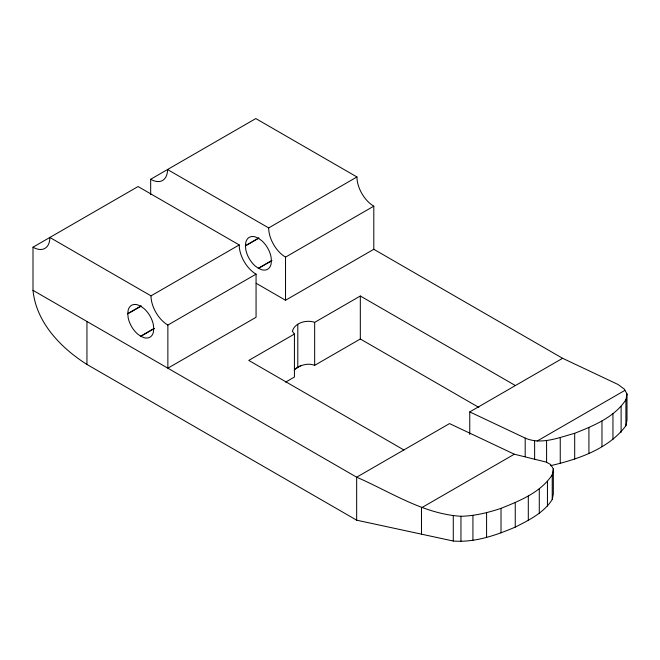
<?xml version="1.0" encoding="UTF-8"?>
<svg xmlns="http://www.w3.org/2000/svg" width="660" height="660" viewBox="0 0 660 660"><rect width="100%" height="100%" fill="white"/><g stroke="black" fill="none" stroke-linecap="round" stroke-linejoin="round"><path stroke-width="0.99" d="M127.751 313.599L128.18 310.093A18.414 10.634 60 0 1 137.387 304.772L140.869 306.289L144.127 308.665A18.414 10.634 60 0 1 153.334 324.613L153.763 328.622L153.334 332.401A18.414 10.634 60 0 1 144.127 337.714L140.638 336.196L137.387 333.82A18.414 10.634 60 0 1 128.18 317.873L127.751 313.599L141.116 305.885M245.421 245.668L245.85 242.154A18.414 10.634 60 0 1 255.057 236.833L258.547 238.351L261.797 240.727A18.414 10.634 60 0 1 271.004 256.674L271.433 260.683L271.004 264.462A18.414 10.634 60 0 1 261.797 269.775L258.316 268.257L255.057 265.881A18.414 10.634 60 0 1 245.85 249.934L245.421 245.668L258.794 237.946M33 290.334C36.143 322.402 60.86 347.944 86.947 364.452L356.664 520.179L453.28 541.027C474.755 542.702 495.759 535.392 515.254 527.109C528.916 520.154 543.782 512.903 552.238 499.521L552.238 474.796L553.336 468.988L550.654 464.5L546.134 462.074L514.338 454.212L449.526 423.588L356.664 477.196L33 290.334L33 247.195A23.842 13.761 60 0 0 49.855 237.468L151 295.861A23.842 13.761 60 0 0 167.863 325.058L167.863 368.189L256.063 317.27L256.063 274.139A23.842 13.761 60 0 1 239.209 244.934L138.064 186.541L33 247.195M550.489 465.712C578.011 459.22 608.338 449.204 625.903 425.725L625.903 399.762L627 393.946L624.319 389.12L618.049 384.491L562.609 358.298L373.799 249.29L285.533 300.25L256.195 283.313M552.238 499.521L553.336 493.911L553.336 468.988M625.903 425.725L627 420.115L627 393.946M356.664 520.179L356.664 477.196C390.654 491.914 422.986 513.917 460.96 516.277C474.68 515.996 488.062 512.663 501.022 508.348C519.841 500.767 540.705 492.459 552.238 474.796M469.755 434.42L469.755 411.906L525.195 438.1C541.307 445.129 558.896 437.547 574.687 433.306C593.505 425.733 614.369 417.417 625.903 399.762M294.236 370.136C299.401 365.145 307.824 362.587 314.663 365.351L360.319 338.992L478.863 407.435M515.402 385.555L360.319 296.01L314.663 322.369C306.983 319.44 294.5 322.6 292.413 331.32L294.434 334.051L294.434 377.025L285.656 382.099M150.67 194.667L150.67 179.264L255.799 118.569L356.945 176.962A23.842 13.761 60 0 0 373.799 206.159L373.799 249.29M151 295.861L239.209 244.934M150.67 179.264A23.842 13.761 60 0 0 167.533 169.529L268.678 227.923L356.945 176.962M127.751 313.863L141.116 306.149M245.421 245.933L258.794 238.21M140.638 336.196L154.003 328.482M258.316 268.257L271.689 260.535M140.869 336.328L154.234 328.614M258.547 268.389L271.92 260.667M167.863 325.058L256.063 274.139M285.533 300.25L285.533 257.12L373.799 206.159M294.434 334.051L248.779 360.409L403.87 449.947M294.434 369.245L301.174 365.351M469.755 411.906L562.609 358.298M514.338 454.212L421.476 507.82L421.476 534.163M537.108 441.061L624.871 390.39M621.118 406.502L621.118 432.316M612.95 413.721L612.95 439.436M601.969 420.915L601.969 446.597M588.918 427.597L588.918 453.313M574.687 433.306L574.687 459.121M560.249 437.671L560.249 463.633M547.453 481.544L547.453 506.113M546.587 440.377L546.587 462.511M539.286 488.755L539.286 513.232M534.625 440.896L534.625 459.409M528.305 495.949L528.305 520.393M525.195 438.1L525.195 456.588M515.254 502.631L515.254 527.109M501.022 508.348L501.022 532.917M486.585 512.705L486.585 537.43M472.923 515.41L472.923 540.334M460.96 516.277L460.96 541.431M453.28 515.683L453.28 541.027M360.319 296.01L360.319 338.992M314.663 322.369L314.663 365.351M297.8 324.316L297.8 367.298M86.947 321.478L86.947 364.452M285.533 257.12A23.842 13.761 60 0 1 268.678 227.923"/></g></svg>
